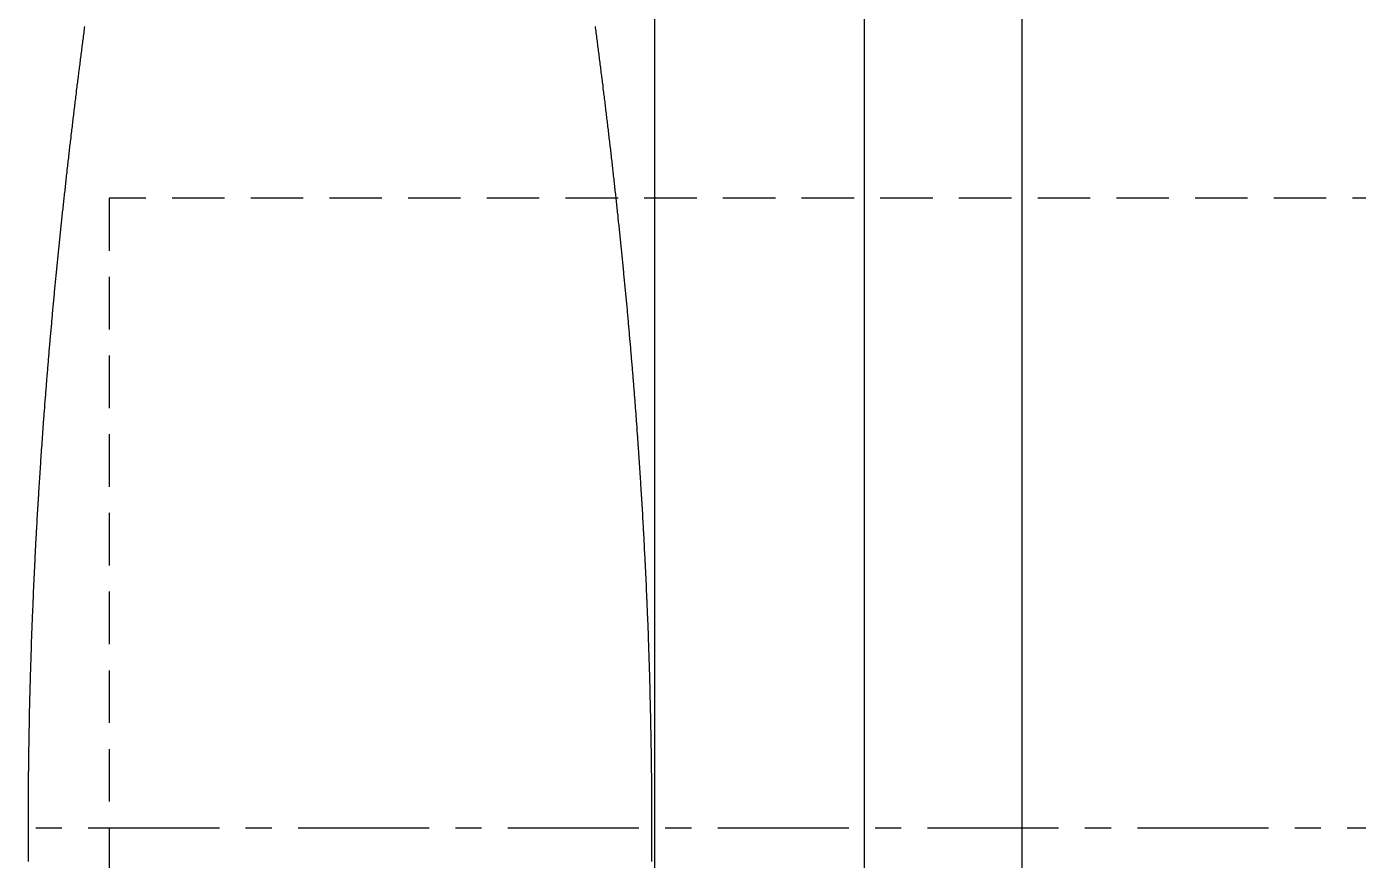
# Model space of a CAD drawing. Extents: x 0 to 112, y -21 to 77.
# Drawn here: x 44.33 to 57.02, y 14.1 to 22.05 of the extents above; entities that cross this region are included whole.
import ezdxf

# ---------------------------------------------------------------- set-up
doc = ezdxf.new("R2010")
doc.units = 0
doc.linetypes.add('CENTER', pattern=[2, 1.25, -0.25, 0.25, -0.25])
doc.linetypes.add('DASHED', pattern=[0.75, 0.5, -0.25])
doc.layers.get('0').update_dxf_attribs({"linetype": 'CONTINUOUS'})
doc.layers.add('CENTER', color=1, linetype='CENTER')

msp = doc.modelspace()

# ---------------------------------------------------------------- linework, layer by layer
at = {"color": 7, "linetype": 'CONTINUOUS'}
for p, q in [((50.317, 1.011), (50.317, 27.811)), ((52.317, 2.411), (52.317, 26.411)), ((53.817, 24.911), (53.817, 3.911))]:
    msp.add_line(p, q, dxfattribs=at)
at = {"color": 3, "linetype": 'DASHED'}
for p, q in [((68.717, 20.411), (45.117, 20.411)), ((45.117, 20.411), (45.117, 8.411))]:
    msp.add_line(p, q, dxfattribs=at)
at = {"color": 7}
for points in [[(44.883, 22.049, 0), (44.88, 22.034, 0), (44.878, 22.018, 0), (44.876, 22.002, 0), (44.874, 21.987, 0), (44.872, 21.971, 0), (44.87, 21.955, 0), (44.868, 21.94, 0), (44.866, 21.924, 0), (44.864, 21.908, 0), (44.862, 21.893, 0), (44.86, 21.877, 0), (44.858, 21.861, 0), (44.856, 21.846, 0), (44.854, 21.83, 0), (44.852, 21.814, 0), (44.85, 21.799, 0), (44.848, 21.783, 0), (44.846, 21.767, 0), (44.844, 21.752, 0), (44.842, 21.736, 0), (44.84, 21.721, 0), (44.838, 21.705, 0), (44.836, 21.689, 0), (44.834, 21.674, 0), (44.832, 21.658, 0), (44.83, 21.642, 0), (44.828, 21.627, 0), (44.826, 21.611, 0), (44.824, 21.595, 0), (44.822, 21.58, 0), (44.82, 21.564, 0), (44.818, 21.548, 0), (44.816, 21.533, 0), (44.814, 21.517, 0), (44.812, 21.501, 0), (44.81, 21.486, 0), (44.808, 21.47, 0), (44.806, 21.454, 0), (44.804, 21.439, 0), (44.803, 21.423, 0), (44.801, 21.407, 0), (44.799, 21.392, 0), (44.797, 21.376, 0), (44.795, 21.36, 0), (44.793, 21.345, 0), (44.791, 21.329, 0), (44.789, 21.313, 0), (44.787, 21.298, 0), (44.785, 21.282, 0), (44.783, 21.266, 0), (44.781, 21.251, 0), (44.779, 21.235, 0), (44.778, 21.219, 0), (44.776, 21.204, 0), (44.774, 21.188, 0), (44.772, 21.172, 0), (44.77, 21.157, 0), (44.768, 21.141, 0), (44.766, 21.125, 0), (44.764, 21.11, 0), (44.763, 21.094, 0), (44.761, 21.078, 0), (44.759, 21.063, 0), (44.757, 21.047, 0), (44.755, 21.031, 0), (44.753, 21.016, 0), (44.752, 21, 0), (44.75, 20.984, 0), (44.748, 20.969, 0), (44.746, 20.953, 0), (44.744, 20.937, 0), (44.742, 20.922, 0), (44.74, 20.906, 0), (44.739, 20.89, 0), (44.737, 20.875, 0), (44.735, 20.859, 0), (44.733, 20.843, 0), (44.731, 20.828, 0), (44.73, 20.812, 0), (44.728, 20.796, 0), (44.726, 20.78, 0), (44.724, 20.765, 0), (44.722, 20.749, 0), (44.721, 20.733, 0), (44.719, 20.718, 0), (44.717, 20.702, 0), (44.715, 20.686, 0), (44.714, 20.671, 0), (44.712, 20.655, 0), (44.71, 20.639, 0), (44.708, 20.624, 0), (44.707, 20.608, 0), (44.705, 20.592, 0), (44.703, 20.577, 0), (44.701, 20.561, 0), (44.7, 20.545, 0), (44.698, 20.53, 0), (44.696, 20.514, 0), (44.694, 20.498, 0), (44.693, 20.483, 0), (44.691, 20.467, 0), (44.689, 20.451, 0), (44.688, 20.435, 0), (44.686, 20.42, 0), (44.684, 20.404, 0), (44.682, 20.388, 0), (44.681, 20.373, 0), (44.679, 20.357, 0), (44.677, 20.341, 0), (44.676, 20.326, 0), (44.674, 20.31, 0), (44.672, 20.294, 0), (44.67, 20.279, 0), (44.669, 20.263, 0), (44.667, 20.247, 0), (44.666, 20.231, 0), (44.664, 20.216, 0), (44.662, 20.2, 0), (44.661, 20.184, 0), (44.659, 20.169, 0), (44.657, 20.153, 0), (44.656, 20.137, 0), (44.654, 20.122, 0), (44.652, 20.106, 0), (44.651, 20.09, 0), (44.649, 20.075, 0), (44.647, 20.059, 0), (44.646, 20.043, 0), (44.644, 20.027, 0), (44.643, 20.012, 0), (44.641, 19.996, 0), (44.639, 19.98, 0), (44.638, 19.965, 0), (44.636, 19.949, 0), (44.635, 19.933, 0), (44.633, 19.918, 0), (44.631, 19.902, 0), (44.63, 19.886, 0), (44.628, 19.87, 0), (44.627, 19.855, 0), (44.625, 19.839, 0), (44.623, 19.823, 0), (44.622, 19.808, 0), (44.62, 19.792, 0), (44.619, 19.776, 0), (44.617, 19.76, 0), (44.616, 19.745, 0), (44.614, 19.729, 0), (44.613, 19.713, 0), (44.611, 19.698, 0), (44.61, 19.682, 0), (44.608, 19.666, 0), (44.606, 19.651, 0), (44.605, 19.635, 0), (44.603, 19.619, 0), (44.602, 19.603, 0), (44.6, 19.588, 0), (44.599, 19.572, 0), (44.597, 19.556, 0), (44.596, 19.541, 0), (44.594, 19.525, 0), (44.593, 19.509, 0), (44.592, 19.493, 0), (44.59, 19.478, 0), (44.589, 19.462, 0), (44.587, 19.446, 0), (44.586, 19.43, 0), (44.584, 19.415, 0), (44.583, 19.399, 0), (44.581, 19.383, 0), (44.58, 19.368, 0), (44.578, 19.352, 0), (44.577, 19.336, 0), (44.575, 19.32, 0), (44.574, 19.305, 0), (44.573, 19.289, 0), (44.571, 19.273, 0), (44.57, 19.258, 0), (44.568, 19.242, 0), (44.567, 19.226, 0), (44.566, 19.21, 0), (44.564, 19.195, 0), (44.563, 19.179, 0), (44.561, 19.163, 0), (44.56, 19.148, 0), (44.559, 19.132, 0), (44.557, 19.116, 0), (44.556, 19.1, 0), (44.554, 19.085, 0), (44.553, 19.069, 0), (44.552, 19.053, 0), (44.55, 19.038, 0), (44.549, 19.022, 0), (44.547, 19.006, 0), (44.546, 18.99, 0), (44.545, 18.975, 0), (44.543, 18.959, 0), (44.542, 18.943, 0), (44.541, 18.927, 0), (44.539, 18.912, 0), (44.538, 18.896, 0), (44.537, 18.88, 0), (44.535, 18.865, 0), (44.534, 18.849, 0), (44.533, 18.833, 0), (44.532, 18.817, 0), (44.53, 18.802, 0), (44.529, 18.786, 0), (44.528, 18.77, 0), (44.526, 18.755, 0), (44.525, 18.739, 0), (44.524, 18.723, 0), (44.522, 18.707, 0), (44.521, 18.692, 0), (44.52, 18.676, 0), (44.519, 18.66, 0), (44.517, 18.644, 0), (44.516, 18.629, 0), (44.515, 18.613, 0), (44.514, 18.597, 0), (44.512, 18.581, 0), (44.511, 18.566, 0), (44.51, 18.55, 0), (44.509, 18.534, 0), (44.507, 18.518, 0), (44.506, 18.503, 0), (44.505, 18.487, 0), (44.504, 18.471, 0), (44.502, 18.456, 0), (44.501, 18.44, 0), (44.5, 18.424, 0), (44.499, 18.408, 0), (44.498, 18.393, 0), (44.496, 18.377, 0), (44.495, 18.361, 0), (44.494, 18.345, 0), (44.493, 18.33, 0), (44.492, 18.314, 0), (44.491, 18.298, 0), (44.489, 18.282, 0), (44.488, 18.267, 0), (44.487, 18.251, 0), (44.486, 18.235, 0), (44.485, 18.22, 0), (44.484, 18.204, 0), (44.483, 18.188, 0), (44.481, 18.172, 0), (44.48, 18.157, 0), (44.479, 18.141, 0), (44.478, 18.125, 0), (44.477, 18.109, 0), (44.476, 18.093, 0), (44.475, 18.078, 0), (44.474, 18.062, 0), (44.472, 18.046, 0), (44.471, 18.031, 0), (44.47, 18.015, 0), (44.469, 17.999, 0), (44.468, 17.983, 0), (44.467, 17.968, 0), (44.466, 17.952, 0), (44.465, 17.936, 0), (44.464, 17.92, 0), (44.463, 17.905, 0), (44.462, 17.889, 0), (44.461, 17.873, 0), (44.46, 17.857, 0), (44.459, 17.842, 0), (44.458, 17.826, 0), (44.457, 17.81, 0), (44.456, 17.794, 0), (44.455, 17.779, 0), (44.453, 17.763, 0), (44.453, 17.747, 0), (44.452, 17.731, 0), (44.45, 17.716, 0), (44.45, 17.7, 0), (44.449, 17.684, 0), (44.447, 17.668, 0), (44.447, 17.653, 0), (44.446, 17.637, 0), (44.444, 17.621, 0), (44.444, 17.605, 0), (44.443, 17.59, 0), (44.442, 17.574, 0), (44.441, 17.558, 0), (44.44, 17.542, 0), (44.439, 17.527, 0), (44.438, 17.511, 0), (44.437, 17.495, 0), (44.436, 17.479, 0), (44.435, 17.464, 0), (44.434, 17.448, 0), (44.433, 17.432, 0), (44.432, 17.416, 0), (44.431, 17.401, 0), (44.43, 17.385, 0), (44.429, 17.369, 0), (44.429, 17.353, 0), (44.428, 17.337, 0), (44.427, 17.322, 0), (44.426, 17.306, 0), (44.425, 17.29, 0), (44.424, 17.274, 0), (44.423, 17.259, 0), (44.422, 17.243, 0), (44.422, 17.227, 0), (44.421, 17.212, 0), (44.42, 17.196, 0), (44.419, 17.18, 0), (44.418, 17.164, 0), (44.417, 17.148, 0), (44.416, 17.133, 0), (44.416, 17.117, 0), (44.415, 17.101, 0), (44.414, 17.085, 0), (44.413, 17.07, 0), (44.412, 17.054, 0), (44.411, 17.038, 0), (44.411, 17.022, 0), (44.41, 17.007, 0), (44.409, 16.991, 0), (44.408, 16.975, 0), (44.408, 16.959, 0), (44.407, 16.944, 0), (44.406, 16.928, 0), (44.405, 16.912, 0), (44.404, 16.896, 0), (44.404, 16.881, 0), (44.403, 16.865, 0), (44.402, 16.849, 0), (44.401, 16.833, 0), (44.401, 16.817, 0), (44.4, 16.802, 0), (44.399, 16.786, 0), (44.398, 16.77, 0), (44.398, 16.754, 0), (44.397, 16.739, 0), (44.396, 16.723, 0), (44.396, 16.707, 0), (44.395, 16.691, 0), (44.394, 16.675, 0), (44.394, 16.66, 0), (44.393, 16.644, 0), (44.392, 16.628, 0), (44.392, 16.612, 0), (44.391, 16.597, 0), (44.39, 16.581, 0), (44.389, 16.565, 0), (44.389, 16.549, 0), (44.388, 16.534, 0), (44.388, 16.518, 0), (44.387, 16.502, 0), (44.386, 16.486, 0), (44.386, 16.471, 0), (44.385, 16.455, 0), (44.384, 16.439, 0), (44.384, 16.423, 0), (44.383, 16.407, 0), (44.382, 16.392, 0), (44.382, 16.376, 0), (44.381, 16.36, 0), (44.381, 16.344, 0), (44.38, 16.329, 0), (44.379, 16.313, 0), (44.379, 16.297, 0), (44.378, 16.281, 0), (44.378, 16.265, 0), (44.377, 16.25, 0), (44.377, 16.234, 0), (44.376, 16.218, 0), (44.375, 16.202, 0), (44.375, 16.187, 0), (44.374, 16.171, 0), (44.374, 16.155, 0), (44.373, 16.139, 0), (44.373, 16.123, 0), (44.372, 16.108, 0), (44.372, 16.092, 0), (44.371, 16.076, 0), (44.371, 16.061, 0), (44.37, 16.045, 0), (44.37, 16.029, 0), (44.369, 16.013, 0), (44.369, 15.997, 0), (44.368, 15.982, 0), (44.368, 15.966, 0), (44.367, 15.95, 0), (44.367, 15.934, 0), (44.366, 15.918, 0), (44.366, 15.903, 0), (44.365, 15.887, 0), (44.365, 15.871, 0), (44.364, 15.855, 0), (44.364, 15.84, 0), (44.363, 15.824, 0), (44.363, 15.808, 0), (44.363, 15.792, 0), (44.362, 15.777, 0), (44.362, 15.761, 0), (44.361, 15.745, 0), (44.361, 15.729, 0), (44.361, 15.713, 0), (44.36, 15.698, 0), (44.36, 15.682, 0), (44.359, 15.666, 0), (44.359, 15.65, 0), (44.358, 15.634, 0), (44.358, 15.619, 0), (44.358, 15.603, 0), (44.357, 15.587, 0), (44.357, 15.571, 0), (44.357, 15.556, 0), (44.356, 15.54, 0), (44.356, 15.524, 0), (44.356, 15.508, 0), (44.355, 15.492, 0), (44.355, 15.477, 0), (44.355, 15.461, 0), (44.354, 15.445, 0), (44.354, 15.429, 0), (44.354, 15.414, 0), (44.353, 15.398, 0), (44.353, 15.382, 0), (44.353, 15.366, 0), (44.352, 15.351, 0), (44.352, 15.335, 0), (44.352, 15.319, 0), (44.352, 15.303, 0), (44.351, 15.287, 0), (44.351, 15.272, 0), (44.351, 15.256, 0), (44.35, 15.24, 0), (44.35, 15.224, 0), (44.35, 15.209, 0), (44.35, 15.193, 0), (44.349, 15.177, 0), (44.349, 15.161, 0), (44.349, 15.145, 0), (44.349, 15.13, 0), (44.349, 15.114, 0), (44.348, 15.098, 0), (44.348, 15.082, 0), (44.348, 15.066, 0), (44.348, 15.051, 0), (44.348, 15.035, 0), (44.347, 15.019, 0), (44.347, 15.003, 0), (44.347, 14.988, 0), (44.347, 14.972, 0), (44.347, 14.956, 0), (44.346, 14.94, 0), (44.346, 14.924, 0), (44.346, 14.909, 0), (44.346, 14.893, 0), (44.346, 14.877, 0), (44.346, 14.861, 0), (44.346, 14.845, 0), (44.345, 14.83, 0), (44.345, 14.814, 0), (44.345, 14.798, 0), (44.345, 14.782, 0), (44.345, 14.767, 0), (44.345, 14.751, 0), (44.345, 14.735, 0), (44.345, 14.719, 0), (44.345, 14.704, 0), (44.344, 14.688, 0), (44.344, 14.672, 0), (44.344, 14.656, 0), (44.344, 14.64, 0), (44.344, 14.624, 0), (44.344, 14.609, 0), (44.344, 14.593, 0), (44.344, 14.577, 0), (44.344, 14.561, 0), (44.344, 14.546, 0), (44.344, 14.53, 0), (44.344, 14.514, 0), (44.344, 14.498, 0), (44.344, 14.482, 0), (44.344, 14.467, 0), (44.344, 14.451, 0), (44.344, 14.435, 0), (44.344, 14.419, 0), (44.344, 14.404, 0), (44.344, 14.388, 0), (44.344, 14.372, 0), (44.344, 14.356, 0), (44.344, 14.341, 0), (44.344, 14.325, 0), (44.344, 14.309, 0), (44.344, 14.293, 0), (44.344, 14.277, 0), (44.344, 14.261, 0), (44.344, 14.246, 0), (44.344, 14.23, 0), (44.344, 14.214, 0), (44.344, 14.198, 0), (44.344, 14.183, 0), (44.344, 14.167, 0), (44.344, 14.151, 0), (44.344, 14.135, 0), (44.345, 14.12, 0), (44.345, 14.104, 0), (44.345, 14.088, 0)], [(50.289, 14.088, 0), (50.289, 14.104, 0), (50.289, 14.12, 0), (50.289, 14.135, 0), (50.289, 14.151, 0), (50.289, 14.167, 0), (50.29, 14.183, 0), (50.29, 14.198, 0), (50.29, 14.214, 0), (50.29, 14.23, 0), (50.29, 14.246, 0), (50.29, 14.261, 0), (50.29, 14.277, 0), (50.29, 14.293, 0), (50.29, 14.309, 0), (50.29, 14.325, 0), (50.29, 14.341, 0), (50.29, 14.356, 0), (50.29, 14.372, 0), (50.29, 14.388, 0), (50.29, 14.404, 0), (50.29, 14.419, 0), (50.29, 14.435, 0), (50.29, 14.451, 0), (50.29, 14.467, 0), (50.29, 14.482, 0), (50.29, 14.498, 0), (50.29, 14.514, 0), (50.29, 14.53, 0), (50.29, 14.546, 0), (50.29, 14.561, 0), (50.29, 14.577, 0), (50.29, 14.593, 0), (50.29, 14.609, 0), (50.29, 14.624, 0), (50.29, 14.64, 0), (50.289, 14.656, 0), (50.289, 14.672, 0), (50.289, 14.688, 0), (50.289, 14.704, 0), (50.289, 14.719, 0), (50.289, 14.735, 0), (50.289, 14.751, 0), (50.289, 14.767, 0), (50.289, 14.782, 0), (50.289, 14.798, 0), (50.288, 14.814, 0), (50.288, 14.83, 0), (50.288, 14.845, 0), (50.288, 14.861, 0), (50.288, 14.877, 0), (50.288, 14.893, 0), (50.288, 14.909, 0), (50.288, 14.924, 0), (50.287, 14.94, 0), (50.287, 14.956, 0), (50.287, 14.972, 0), (50.287, 14.988, 0), (50.287, 15.003, 0), (50.286, 15.019, 0), (50.286, 15.035, 0), (50.286, 15.051, 0), (50.286, 15.066, 0), (50.286, 15.082, 0), (50.285, 15.098, 0), (50.285, 15.114, 0), (50.285, 15.13, 0), (50.285, 15.145, 0), (50.285, 15.161, 0), (50.284, 15.177, 0), (50.284, 15.193, 0), (50.284, 15.209, 0), (50.284, 15.224, 0), (50.283, 15.24, 0), (50.283, 15.256, 0), (50.283, 15.272, 0), (50.282, 15.287, 0), (50.282, 15.303, 0), (50.282, 15.319, 0), (50.282, 15.335, 0), (50.281, 15.351, 0), (50.281, 15.366, 0), (50.281, 15.382, 0), (50.281, 15.398, 0), (50.28, 15.414, 0), (50.28, 15.429, 0), (50.279, 15.445, 0), (50.279, 15.461, 0), (50.279, 15.477, 0), (50.279, 15.492, 0), (50.278, 15.508, 0), (50.278, 15.524, 0), (50.278, 15.54, 0), (50.277, 15.556, 0), (50.277, 15.571, 0), (50.276, 15.587, 0), (50.276, 15.603, 0), (50.276, 15.619, 0), (50.275, 15.634, 0), (50.275, 15.65, 0), (50.275, 15.666, 0), (50.274, 15.682, 0), (50.274, 15.698, 0), (50.273, 15.713, 0), (50.273, 15.729, 0), (50.273, 15.745, 0), (50.272, 15.761, 0), (50.272, 15.777, 0), (50.271, 15.792, 0), (50.271, 15.808, 0), (50.27, 15.824, 0), (50.27, 15.84, 0), (50.27, 15.855, 0), (50.269, 15.871, 0), (50.269, 15.887, 0), (50.268, 15.903, 0), (50.268, 15.918, 0), (50.267, 15.934, 0), (50.267, 15.95, 0), (50.266, 15.966, 0), (50.266, 15.982, 0), (50.265, 15.997, 0), (50.265, 16.013, 0), (50.264, 16.029, 0), (50.264, 16.045, 0), (50.263, 16.061, 0), (50.263, 16.076, 0), (50.262, 16.092, 0), (50.262, 16.108, 0), (50.261, 16.123, 0), (50.261, 16.139, 0), (50.26, 16.155, 0), (50.26, 16.171, 0), (50.259, 16.187, 0), (50.258, 16.202, 0), (50.258, 16.218, 0), (50.257, 16.234, 0), (50.257, 16.25, 0), (50.256, 16.265, 0), (50.256, 16.281, 0), (50.255, 16.297, 0), (50.254, 16.313, 0), (50.254, 16.329, 0), (50.253, 16.344, 0), (50.253, 16.36, 0), (50.252, 16.376, 0), (50.251, 16.392, 0), (50.251, 16.407, 0), (50.25, 16.423, 0), (50.249, 16.439, 0), (50.249, 16.455, 0), (50.248, 16.471, 0), (50.248, 16.486, 0), (50.247, 16.502, 0), (50.246, 16.518, 0), (50.246, 16.534, 0), (50.245, 16.549, 0), (50.244, 16.565, 0), (50.244, 16.581, 0), (50.243, 16.597, 0), (50.242, 16.612, 0), (50.242, 16.628, 0), (50.241, 16.644, 0), (50.24, 16.66, 0), (50.24, 16.675, 0), (50.239, 16.691, 0), (50.238, 16.707, 0), (50.237, 16.723, 0), (50.237, 16.739, 0), (50.236, 16.754, 0), (50.235, 16.77, 0), (50.235, 16.786, 0), (50.234, 16.802, 0), (50.233, 16.817, 0), (50.232, 16.833, 0), (50.232, 16.849, 0), (50.231, 16.865, 0), (50.23, 16.881, 0), (50.229, 16.896, 0), (50.229, 16.912, 0), (50.228, 16.928, 0), (50.227, 16.944, 0), (50.226, 16.959, 0), (50.225, 16.975, 0), (50.225, 16.991, 0), (50.224, 17.007, 0), (50.223, 17.022, 0), (50.222, 17.038, 0), (50.221, 17.054, 0), (50.221, 17.07, 0), (50.22, 17.085, 0), (50.219, 17.101, 0), (50.218, 17.117, 0), (50.217, 17.133, 0), (50.217, 17.148, 0), (50.216, 17.164, 0), (50.215, 17.18, 0), (50.214, 17.196, 0), (50.213, 17.212, 0), (50.212, 17.227, 0), (50.211, 17.243, 0), (50.211, 17.259, 0), (50.21, 17.274, 0), (50.209, 17.29, 0), (50.208, 17.306, 0), (50.207, 17.322, 0), (50.206, 17.337, 0), (50.205, 17.353, 0), (50.204, 17.369, 0), (50.203, 17.385, 0), (50.203, 17.401, 0), (50.202, 17.416, 0), (50.201, 17.432, 0), (50.2, 17.448, 0), (50.199, 17.464, 0), (50.198, 17.479, 0), (50.197, 17.495, 0), (50.196, 17.511, 0), (50.195, 17.527, 0), (50.194, 17.542, 0), (50.193, 17.558, 0), (50.192, 17.574, 0), (50.191, 17.59, 0), (50.19, 17.605, 0), (50.189, 17.621, 0), (50.188, 17.637, 0), (50.187, 17.653, 0), (50.186, 17.668, 0), (50.185, 17.684, 0), (50.184, 17.7, 0), (50.183, 17.716, 0), (50.182, 17.731, 0), (50.181, 17.747, 0), (50.18, 17.763, 0), (50.179, 17.779, 0), (50.178, 17.794, 0), (50.177, 17.81, 0), (50.176, 17.826, 0), (50.175, 17.842, 0), (50.174, 17.857, 0), (50.173, 17.873, 0), (50.172, 17.889, 0), (50.171, 17.905, 0), (50.17, 17.92, 0), (50.169, 17.936, 0), (50.168, 17.952, 0), (50.167, 17.968, 0), (50.166, 17.983, 0), (50.165, 17.999, 0), (50.163, 18.015, 0), (50.162, 18.031, 0), (50.161, 18.046, 0), (50.16, 18.062, 0), (50.159, 18.078, 0), (50.158, 18.093, 0), (50.157, 18.109, 0), (50.156, 18.125, 0), (50.155, 18.141, 0), (50.154, 18.157, 0), (50.152, 18.172, 0), (50.151, 18.188, 0), (50.15, 18.204, 0), (50.149, 18.22, 0), (50.148, 18.235, 0), (50.147, 18.251, 0), (50.145, 18.267, 0), (50.144, 18.282, 0), (50.143, 18.298, 0), (50.142, 18.314, 0), (50.141, 18.33, 0), (50.14, 18.345, 0), (50.139, 18.361, 0), (50.137, 18.377, 0), (50.136, 18.393, 0), (50.135, 18.408, 0), (50.134, 18.424, 0), (50.133, 18.44, 0), (50.131, 18.456, 0), (50.13, 18.471, 0), (50.129, 18.487, 0), (50.128, 18.503, 0), (50.126, 18.518, 0), (50.125, 18.534, 0), (50.124, 18.55, 0), (50.123, 18.566, 0), (50.121, 18.581, 0), (50.12, 18.597, 0), (50.119, 18.613, 0), (50.118, 18.629, 0), (50.117, 18.644, 0), (50.115, 18.66, 0), (50.114, 18.676, 0), (50.113, 18.692, 0), (50.111, 18.707, 0), (50.11, 18.723, 0), (50.109, 18.739, 0), (50.108, 18.755, 0), (50.106, 18.77, 0), (50.105, 18.786, 0), (50.104, 18.802, 0), (50.102, 18.817, 0), (50.101, 18.833, 0), (50.1, 18.849, 0), (50.098, 18.865, 0), (50.097, 18.88, 0), (50.096, 18.896, 0), (50.094, 18.912, 0), (50.093, 18.927, 0), (50.092, 18.943, 0), (50.09, 18.959, 0), (50.089, 18.975, 0), (50.088, 18.99, 0), (50.086, 19.006, 0), (50.085, 19.022, 0), (50.084, 19.038, 0), (50.082, 19.053, 0), (50.081, 19.069, 0), (50.08, 19.085, 0), (50.078, 19.1, 0), (50.077, 19.116, 0), (50.075, 19.132, 0), (50.074, 19.148, 0), (50.073, 19.163, 0), (50.071, 19.179, 0), (50.07, 19.195, 0), (50.068, 19.21, 0), (50.067, 19.226, 0), (50.066, 19.242, 0), (50.064, 19.258, 0), (50.063, 19.273, 0), (50.061, 19.289, 0), (50.06, 19.305, 0), (50.058, 19.32, 0), (50.057, 19.336, 0), (50.056, 19.352, 0), (50.054, 19.368, 0), (50.053, 19.383, 0), (50.051, 19.399, 0), (50.05, 19.415, 0), (50.048, 19.43, 0), (50.047, 19.446, 0), (50.045, 19.462, 0), (50.044, 19.478, 0), (50.042, 19.493, 0), (50.041, 19.509, 0), (50.039, 19.525, 0), (50.038, 19.541, 0), (50.036, 19.556, 0), (50.035, 19.572, 0), (50.033, 19.588, 0), (50.032, 19.603, 0), (50.03, 19.619, 0), (50.029, 19.635, 0), (50.027, 19.651, 0), (50.026, 19.666, 0), (50.024, 19.682, 0), (50.023, 19.698, 0), (50.021, 19.713, 0), (50.02, 19.729, 0), (50.018, 19.745, 0), (50.017, 19.76, 0), (50.015, 19.776, 0), (50.013, 19.792, 0), (50.012, 19.808, 0), (50.01, 19.823, 0), (50.009, 19.839, 0), (50.007, 19.855, 0), (50.006, 19.87, 0), (50.004, 19.886, 0), (50.002, 19.902, 0), (50.001, 19.918, 0), (49.999, 19.933, 0), (49.998, 19.949, 0), (49.996, 19.965, 0), (49.994, 19.98, 0), (49.993, 19.996, 0), (49.991, 20.012, 0), (49.99, 20.027, 0), (49.988, 20.043, 0), (49.986, 20.059, 0), (49.985, 20.075, 0), (49.983, 20.09, 0), (49.981, 20.106, 0), (49.98, 20.122, 0), (49.978, 20.137, 0), (49.977, 20.153, 0), (49.975, 20.169, 0), (49.973, 20.184, 0), (49.972, 20.2, 0), (49.97, 20.216, 0), (49.968, 20.231, 0), (49.967, 20.247, 0), (49.965, 20.263, 0), (49.963, 20.279, 0), (49.962, 20.294, 0), (49.96, 20.31, 0), (49.958, 20.326, 0), (49.956, 20.341, 0), (49.955, 20.357, 0), (49.953, 20.373, 0), (49.951, 20.388, 0), (49.95, 20.404, 0), (49.948, 20.42, 0), (49.946, 20.435, 0), (49.945, 20.451, 0), (49.943, 20.467, 0), (49.941, 20.483, 0), (49.939, 20.498, 0), (49.938, 20.514, 0), (49.936, 20.53, 0), (49.934, 20.545, 0), (49.932, 20.561, 0), (49.931, 20.577, 0), (49.929, 20.592, 0), (49.927, 20.608, 0), (49.925, 20.624, 0), (49.924, 20.639, 0), (49.922, 20.655, 0), (49.92, 20.671, 0), (49.918, 20.686, 0), (49.917, 20.702, 0), (49.915, 20.718, 0), (49.913, 20.733, 0), (49.911, 20.749, 0), (49.91, 20.765, 0), (49.908, 20.78, 0), (49.906, 20.796, 0), (49.904, 20.812, 0), (49.902, 20.828, 0), (49.901, 20.843, 0), (49.899, 20.859, 0), (49.897, 20.875, 0), (49.895, 20.89, 0), (49.893, 20.906, 0), (49.892, 20.922, 0), (49.89, 20.937, 0), (49.888, 20.953, 0), (49.886, 20.969, 0), (49.884, 20.984, 0), (49.882, 21, 0), (49.88, 21.016, 0), (49.879, 21.031, 0), (49.877, 21.047, 0), (49.875, 21.063, 0), (49.873, 21.078, 0), (49.871, 21.094, 0), (49.869, 21.11, 0), (49.867, 21.125, 0), (49.866, 21.141, 0), (49.864, 21.157, 0), (49.862, 21.172, 0), (49.86, 21.188, 0), (49.858, 21.204, 0), (49.856, 21.219, 0), (49.854, 21.235, 0), (49.852, 21.251, 0), (49.85, 21.266, 0), (49.849, 21.282, 0), (49.847, 21.298, 0), (49.845, 21.313, 0), (49.843, 21.329, 0), (49.841, 21.345, 0), (49.839, 21.36, 0), (49.837, 21.376, 0), (49.835, 21.392, 0), (49.833, 21.407, 0), (49.831, 21.423, 0), (49.829, 21.439, 0), (49.827, 21.454, 0), (49.825, 21.47, 0), (49.824, 21.486, 0), (49.822, 21.501, 0), (49.82, 21.517, 0), (49.818, 21.533, 0), (49.816, 21.548, 0), (49.814, 21.564, 0), (49.812, 21.58, 0), (49.81, 21.595, 0), (49.808, 21.611, 0), (49.806, 21.627, 0), (49.804, 21.642, 0), (49.802, 21.658, 0), (49.8, 21.674, 0), (49.798, 21.689, 0), (49.796, 21.705, 0), (49.794, 21.721, 0), (49.792, 21.736, 0), (49.79, 21.752, 0), (49.788, 21.767, 0), (49.786, 21.783, 0), (49.784, 21.799, 0), (49.782, 21.814, 0), (49.78, 21.83, 0), (49.778, 21.846, 0), (49.776, 21.861, 0), (49.774, 21.877, 0), (49.772, 21.893, 0), (49.77, 21.908, 0), (49.768, 21.924, 0), (49.766, 21.94, 0), (49.764, 21.955, 0), (49.762, 21.971, 0), (49.76, 21.987, 0), (49.758, 22.002, 0), (49.755, 22.018, 0), (49.753, 22.034, 0), (49.751, 22.049, 0)]]:
    msp.add_polyline3d(points, dxfattribs=at)
at = {"layer": 'CENTER', "color": 1, "linetype": 'CENTER'}
msp.add_line((18.917, 14.411), (69.717, 14.411), dxfattribs=at)

doc.saveas('drawing.dxf')
